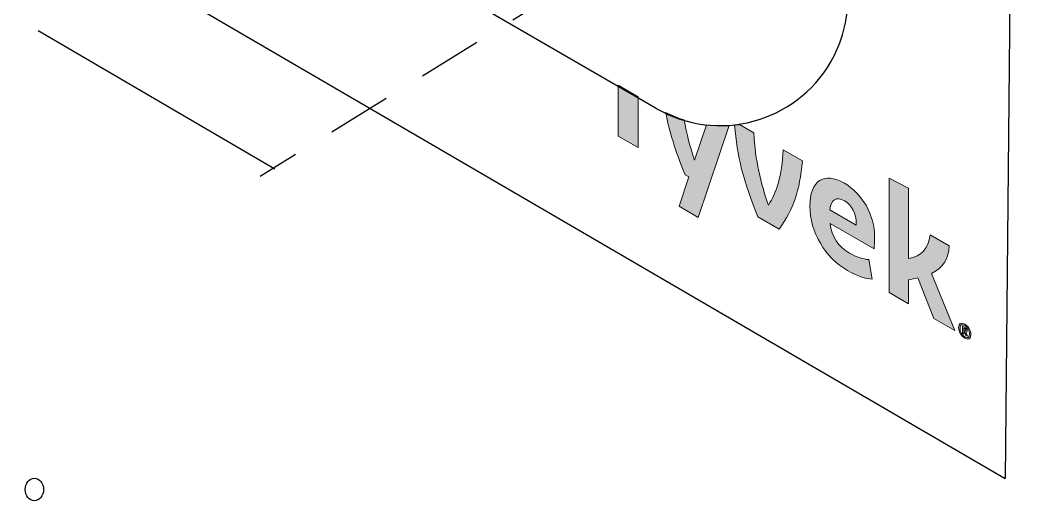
# Model space of a CAD drawing. Extents: x -1337 to 5791, y -3809 to 1769.
# Drawn here: x 101.5 to 242.7, y 1026.8 to 1095.7 of the extents above; entities that cross this region are included whole.
import ezdxf

# ---------------------------------------------------------------- set-up
doc = ezdxf.new("R2010")
doc.units = 0
doc.header["$MEASUREMENT"] = 0
doc.linetypes.add('AI-Linetype-53', pattern=[15, 9, -6])
for name, color, linetype, lineweight in [('G-ANNO-TTLB', 7, 'Continuous', 0), ('TYVEK', 7, 'Continuous', 0), ('WALL SCRATCH', 7, 'Continuous', 0), ('X-REF - TRACED', 7, 'Continuous', 0)]:
    doc.layers.add(name, color=color, linetype=linetype, lineweight=lineweight)

# ---------------------------------------------------------------- blocks, each defined once
blk = doc.blocks.new('Block_709')
at = {"layer": 'X-REF - TRACED', "true_color": 0x848484, "transparency": 33554687}
h = blk.add_hatch(color=252, dxfattribs=at)
h.dxf.hatch_style = 2
h.paths.add_polyline_path([(188.58, 1084.87), (188.58, 1077.72), (185.77, 1079.34), (185.77, 1086.5)])
h = blk.add_hatch(color=252, dxfattribs=at)
h.dxf.hatch_style = 2
edge = h.paths.add_edge_path()
edge.add_spline(control_points=[(211.72, 1075.85), (211.33, 1071.56), (210.49, 1069.14), (208.45, 1066.25), (208.45, 1066.25), (205.45, 1067.98), (205.45, 1067.98), (203.4, 1073.09), (202.5, 1076.45), (202.18, 1080.89), (202.42, 1080.9), (202.65, 1080.92), (202.88, 1080.96), (202.88, 1080.96), (204.88, 1079.8), (204.88, 1079.8), (205.09, 1075.83), (205.82, 1072.8), (206.94, 1069.62), (208.09, 1071.49), (208.84, 1073.67), (209.02, 1077.41), (209.02, 1077.41), (211.72, 1075.85), (211.72, 1075.85)], knot_values=[0, 0, 0, 0, 1, 1, 1, 2, 2, 2, 3, 3, 3, 4, 4, 4, 5, 5, 5, 6, 6, 6, 7, 7, 7, 8, 8, 8, 8], degree=3, periodic=0)
h = blk.add_hatch(color=252, dxfattribs=at)
h.dxf.hatch_style = 2
edge = h.paths.add_edge_path()
edge.add_spline(control_points=[(219.31, 1066.81), (219.31, 1066.81), (215.59, 1068.96), (215.59, 1068.96), (215.76, 1070.39), (216.51, 1070.88), (217.64, 1070.23), (218.72, 1069.6), (219.31, 1068.34), (219.31, 1067.08), (219.31, 1067.08), (219.31, 1066.81), (219.31, 1066.81)], knot_values=[0, 0, 0, 0, 1, 1, 1, 2, 2, 2, 3, 3, 3, 4, 4, 4, 4], degree=3, periodic=0)
edge = h.paths.add_edge_path()
edge.add_spline(control_points=[(221.9, 1065.14), (221.9, 1068.15), (220.21, 1071.22), (217.64, 1072.7), (214.76, 1074.36), (212.78, 1073.08), (212.78, 1069.5), (212.78, 1065.77), (214.94, 1062.23), (218.1, 1060.41), (219.39, 1059.66), (220.67, 1059.24), (221.53, 1059.19), (221.53, 1059.19), (221.1, 1061.94), (221.1, 1061.94), (220.25, 1062.02), (219.33, 1062.31), (218.37, 1062.86), (216.8, 1063.77), (215.88, 1065.11), (215.62, 1067.05), (215.62, 1067.05), (221.82, 1063.48), (221.82, 1063.48), (221.86, 1063.9), (221.9, 1064.46), (221.9, 1065.14)], knot_values=[0, 0, 0, 0, 1, 1, 1, 2, 2, 2, 3, 3, 3, 4, 4, 4, 5, 5, 5, 6, 6, 6, 7, 7, 7, 8, 8, 8, 9, 9, 9, 9], degree=3, periodic=0)
h = blk.add_hatch(color=252, dxfattribs=at)
h.dxf.hatch_style = 2
edge = h.paths.add_edge_path()
edge.add_spline(control_points=[(229.92, 1059.99), (231.49, 1060.77), (232.35, 1062), (232.41, 1063.9), (232.41, 1063.9), (229.73, 1065.45), (229.73, 1065.45), (229.41, 1063.45), (228.51, 1062.4), (226.67, 1062.09), (226.67, 1062.09), (226.67, 1072.01), (226.67, 1072.01), (226.67, 1072.01), (223.96, 1073.42), (223.96, 1073.42), (223.96, 1073.42), (223.96, 1057.29), (223.96, 1057.29), (223.96, 1057.29), (226.67, 1055.73), (226.67, 1055.73), (226.67, 1055.73), (226.67, 1059.1), (226.67, 1059.1), (227.14, 1059.17), (227.57, 1059.26), (227.98, 1059.36), (227.98, 1059.36), (230.24, 1053.67), (230.24, 1053.67), (230.24, 1053.67), (233.18, 1051.97), (233.18, 1051.97), (233.18, 1051.97), (229.92, 1059.99), (229.92, 1059.99)], knot_values=[0, 0, 0, 0, 1, 1, 1, 2, 2, 2, 3, 3, 3, 4, 4, 4, 5, 5, 5, 6, 6, 6, 7, 7, 7, 8, 8, 8, 9, 9, 9, 10, 10, 10, 11, 11, 11, 12, 12, 12, 12], degree=3, periodic=0)
at = {"layer": 'X-REF - TRACED'}
blk.add_lwpolyline([(188.58, 1084.87), (188.58, 1077.72), (185.77, 1079.34), (185.77, 1086.5)], close=True, dxfattribs=at)
for points, knots in [([(211.72, 1075.85), (211.33, 1071.56), (210.49, 1069.14), (208.45, 1066.25), (208.45, 1066.25), (205.45, 1067.98), (205.45, 1067.98), (203.4, 1073.09), (202.5, 1076.45), (202.18, 1080.89), (202.42, 1080.9), (202.65, 1080.92), (202.88, 1080.96), (202.88, 1080.96), (204.88, 1079.8), (204.88, 1079.8), (205.09, 1075.83), (205.82, 1072.8), (206.94, 1069.62), (208.09, 1071.49), (208.84, 1073.67), (209.02, 1077.41), (209.02, 1077.41), (211.72, 1075.85), (211.72, 1075.85)], [0, 0, 0, 0, 1, 1, 1, 2, 2, 2, 3, 3, 3, 4, 4, 4, 5, 5, 5, 6, 6, 6, 7, 7, 7, 8, 8, 8, 8]), ([(221.9, 1065.14), (221.9, 1068.15), (220.21, 1071.22), (217.64, 1072.7), (214.76, 1074.36), (212.78, 1073.08), (212.78, 1069.5), (212.78, 1065.77), (214.94, 1062.23), (218.1, 1060.41), (219.39, 1059.66), (220.67, 1059.24), (221.53, 1059.19), (221.53, 1059.19), (221.1, 1061.94), (221.1, 1061.94), (220.25, 1062.02), (219.33, 1062.31), (218.37, 1062.86), (216.8, 1063.77), (215.88, 1065.11), (215.62, 1067.05), (215.62, 1067.05), (221.82, 1063.48), (221.82, 1063.48), (221.86, 1063.9), (221.9, 1064.46), (221.9, 1065.14)], [0, 0, 0, 0, 1, 1, 1, 2, 2, 2, 3, 3, 3, 4, 4, 4, 5, 5, 5, 6, 6, 6, 7, 7, 7, 8, 8, 8, 9, 9, 9, 9]), ([(229.92, 1059.99), (231.49, 1060.77), (232.35, 1062), (232.41, 1063.9), (232.41, 1063.9), (229.73, 1065.45), (229.73, 1065.45), (229.41, 1063.45), (228.51, 1062.4), (226.67, 1062.09), (226.67, 1062.09), (226.67, 1072.01), (226.67, 1072.01), (226.67, 1072.01), (223.96, 1073.42), (223.96, 1073.42), (223.96, 1073.42), (223.96, 1057.29), (223.96, 1057.29), (223.96, 1057.29), (226.67, 1055.73), (226.67, 1055.73), (226.67, 1055.73), (226.67, 1059.1), (226.67, 1059.1), (227.14, 1059.17), (227.57, 1059.26), (227.98, 1059.36), (227.98, 1059.36), (230.24, 1053.67), (230.24, 1053.67), (230.24, 1053.67), (233.18, 1051.97), (233.18, 1051.97), (233.18, 1051.97), (229.92, 1059.99), (229.92, 1059.99)], [0, 0, 0, 0, 1, 1, 1, 2, 2, 2, 3, 3, 3, 4, 4, 4, 5, 5, 5, 6, 6, 6, 7, 7, 7, 8, 8, 8, 9, 9, 9, 10, 10, 10, 11, 11, 11, 12, 12, 12, 12]), ([(219.31, 1066.81), (219.31, 1066.81), (215.59, 1068.96), (215.59, 1068.96), (215.76, 1070.39), (216.51, 1070.88), (217.64, 1070.23), (218.72, 1069.6), (219.31, 1068.34), (219.31, 1067.08), (219.31, 1067.08), (219.31, 1066.81), (219.31, 1066.81)], [0, 0, 0, 0, 1, 1, 1, 2, 2, 2, 3, 3, 3, 4, 4, 4, 4])]:
    blk.add_open_spline(points, degree=3, knots=knots, dxfattribs=at)
blk = doc.blocks.new('Block_708')
at = {"layer": 'X-REF - TRACED', "true_color": 0x848484, "transparency": 33554687}
h = blk.add_hatch(color=252, dxfattribs=at)
h.dxf.hatch_style = 2
edge = h.paths.add_edge_path()
edge.add_spline(control_points=[(201.39, 1080.82), (201.39, 1080.82), (197.05, 1067.88), (197.05, 1067.88), (197.05, 1067.88), (194.35, 1069.45), (194.35, 1069.45), (194.35, 1069.45), (195.74, 1073.59), (195.74, 1073.59), (195.74, 1073.59), (195.19, 1073.9), (195.19, 1073.9), (193.82, 1077.33), (192.97, 1079.96), (192.46, 1082.67), (193.31, 1082.24), (194.19, 1081.89), (195.08, 1081.61), (195.41, 1079.62), (195.9, 1077.82), (196.53, 1075.97), (196.53, 1075.97), (198.19, 1080.93), (198.19, 1080.93), (199.26, 1080.79), (200.33, 1080.76), (201.39, 1080.82)], knot_values=[0, 0, 0, 0, 1, 1, 1, 2, 2, 2, 3, 3, 3, 4, 4, 4, 5, 5, 5, 6, 6, 6, 7, 7, 7, 8, 8, 8, 9, 9, 9, 9], degree=3, periodic=0)
at = {"layer": 'X-REF - TRACED'}
blk.add_open_spline([(201.39, 1080.82), (201.39, 1080.82), (197.05, 1067.88), (197.05, 1067.88), (197.05, 1067.88), (194.35, 1069.45), (194.35, 1069.45), (194.35, 1069.45), (195.74, 1073.59), (195.74, 1073.59), (195.74, 1073.59), (195.19, 1073.9), (195.19, 1073.9), (193.82, 1077.33), (192.97, 1079.96), (192.46, 1082.67), (193.31, 1082.24), (194.19, 1081.89), (195.08, 1081.61), (195.41, 1079.62), (195.9, 1077.82), (196.53, 1075.97), (196.53, 1075.97), (198.19, 1080.93), (198.19, 1080.93), (199.26, 1080.79), (200.33, 1080.76), (201.39, 1080.82)], degree=3, knots=[0, 0, 0, 0, 1, 1, 1, 2, 2, 2, 3, 3, 3, 4, 4, 4, 5, 5, 5, 6, 6, 6, 7, 7, 7, 8, 8, 8, 9, 9, 9, 9], dxfattribs=at)
blk.add_blockref('Block_709', (0, 0), dxfattribs=at)
blk = doc.blocks.new('Block_710')
at = {"layer": 'X-REF - TRACED', "true_color": 0x848484, "transparency": 33554687}
h = blk.add_hatch(color=252, dxfattribs=at)
h.dxf.hatch_style = 2
edge = h.paths.add_edge_path()
edge.add_spline(control_points=[(234.59, 1051.92), (234.59, 1051.92), (234.48, 1051.99), (234.48, 1051.99), (234.48, 1051.99), (234.48, 1052.28), (234.48, 1052.28), (234.48, 1052.28), (234.59, 1052.22), (234.59, 1052.22), (234.7, 1052.16), (234.76, 1052.08), (234.76, 1051.97), (234.76, 1051.86), (234.7, 1051.86), (234.59, 1051.92)], knot_values=[0, 0, 0, 0, 1, 1, 1, 2, 2, 2, 3, 3, 3, 4, 4, 4, 5, 5, 5, 5], degree=3, periodic=0)
edge = h.paths.add_edge_path()
edge.add_spline(control_points=[(234.77, 1051.67), (234.88, 1051.65), (234.94, 1051.72), (234.94, 1051.87), (234.94, 1052.07), (234.83, 1052.27), (234.59, 1052.4), (234.59, 1052.4), (234.29, 1052.58), (234.29, 1052.58), (234.29, 1052.58), (234.29, 1051.56), (234.29, 1051.56), (234.29, 1051.56), (234.48, 1051.45), (234.48, 1051.45), (234.48, 1051.45), (234.48, 1051.8), (234.48, 1051.8), (234.48, 1051.8), (234.58, 1051.75), (234.58, 1051.75), (234.63, 1051.6), (234.69, 1051.45), (234.77, 1051.28), (234.77, 1051.28), (235, 1051.15), (235, 1051.15), (234.9, 1051.34), (234.83, 1051.51), (234.77, 1051.67)], knot_values=[0, 0, 0, 0, 1, 1, 1, 2, 2, 2, 3, 3, 3, 4, 4, 4, 5, 5, 5, 6, 6, 6, 7, 7, 7, 8, 8, 8, 9, 9, 9, 10, 10, 10, 10], degree=3, periodic=0)
edge = h.paths.add_edge_path()
edge.add_spline(control_points=[(234.59, 1051.92), (234.59, 1051.92), (234.48, 1051.99), (234.48, 1051.99), (234.48, 1051.99), (234.48, 1052.28), (234.48, 1052.28), (234.48, 1052.28), (234.59, 1052.22), (234.59, 1052.22), (234.7, 1052.16), (234.76, 1052.08), (234.76, 1051.97), (234.76, 1051.86), (234.7, 1051.86), (234.59, 1051.92)], knot_values=[0, 0, 0, 0, 1, 1, 1, 2, 2, 2, 3, 3, 3, 4, 4, 4, 5, 5, 5, 5], degree=3, periodic=0)
edge = h.paths.add_edge_path()
edge.add_spline(control_points=[(234.77, 1051.67), (234.88, 1051.65), (234.94, 1051.72), (234.94, 1051.87), (234.94, 1052.07), (234.83, 1052.27), (234.59, 1052.4), (234.59, 1052.4), (234.29, 1052.58), (234.29, 1052.58), (234.29, 1052.58), (234.29, 1051.56), (234.29, 1051.56), (234.29, 1051.56), (234.48, 1051.45), (234.48, 1051.45), (234.48, 1051.45), (234.48, 1051.8), (234.48, 1051.8), (234.48, 1051.8), (234.58, 1051.75), (234.58, 1051.75), (234.63, 1051.6), (234.69, 1051.45), (234.77, 1051.28), (234.77, 1051.28), (235, 1051.15), (235, 1051.15), (234.9, 1051.34), (234.83, 1051.51), (234.77, 1051.67)], knot_values=[0, 0, 0, 0, 1, 1, 1, 2, 2, 2, 3, 3, 3, 4, 4, 4, 5, 5, 5, 6, 6, 6, 7, 7, 7, 8, 8, 8, 9, 9, 9, 10, 10, 10, 10], degree=3, periodic=0)
edge = h.paths.add_edge_path()
edge.add_spline(control_points=[(234.59, 1051.92), (234.59, 1051.92), (234.48, 1051.99), (234.48, 1051.99), (234.48, 1051.99), (234.48, 1052.28), (234.48, 1052.28), (234.48, 1052.28), (234.59, 1052.22), (234.59, 1052.22), (234.7, 1052.16), (234.76, 1052.08), (234.76, 1051.97), (234.76, 1051.86), (234.7, 1051.86), (234.59, 1051.92)], knot_values=[0, 0, 0, 0, 1, 1, 1, 2, 2, 2, 3, 3, 3, 4, 4, 4, 5, 5, 5, 5], degree=3, periodic=0)
edge = h.paths.add_edge_path()
edge.add_spline(control_points=[(234.77, 1051.67), (234.88, 1051.65), (234.94, 1051.72), (234.94, 1051.87), (234.94, 1052.07), (234.83, 1052.27), (234.59, 1052.4), (234.59, 1052.4), (234.29, 1052.58), (234.29, 1052.58), (234.29, 1052.58), (234.29, 1051.56), (234.29, 1051.56), (234.29, 1051.56), (234.48, 1051.45), (234.48, 1051.45), (234.48, 1051.45), (234.48, 1051.8), (234.48, 1051.8), (234.48, 1051.8), (234.58, 1051.75), (234.58, 1051.75), (234.63, 1051.6), (234.69, 1051.45), (234.77, 1051.28), (234.77, 1051.28), (235, 1051.15), (235, 1051.15), (234.9, 1051.34), (234.83, 1051.51), (234.77, 1051.67)], knot_values=[0, 0, 0, 0, 1, 1, 1, 2, 2, 2, 3, 3, 3, 4, 4, 4, 5, 5, 5, 6, 6, 6, 7, 7, 7, 8, 8, 8, 9, 9, 9, 10, 10, 10, 10], degree=3, periodic=0)
edge = h.paths.add_edge_path()
edge.add_spline(control_points=[(234.59, 1051.92), (234.59, 1051.92), (234.48, 1051.99), (234.48, 1051.99), (234.48, 1051.99), (234.48, 1052.28), (234.48, 1052.28), (234.48, 1052.28), (234.59, 1052.22), (234.59, 1052.22), (234.7, 1052.16), (234.76, 1052.08), (234.76, 1051.97), (234.76, 1051.86), (234.7, 1051.86), (234.59, 1051.92)], knot_values=[0, 0, 0, 0, 1, 1, 1, 2, 2, 2, 3, 3, 3, 4, 4, 4, 5, 5, 5, 5], degree=3, periodic=0)
edge = h.paths.add_edge_path()
edge.add_spline(control_points=[(234.77, 1051.67), (234.88, 1051.65), (234.94, 1051.72), (234.94, 1051.87), (234.94, 1052.07), (234.83, 1052.27), (234.59, 1052.4), (234.59, 1052.4), (234.29, 1052.58), (234.29, 1052.58), (234.29, 1052.58), (234.29, 1051.56), (234.29, 1051.56), (234.29, 1051.56), (234.48, 1051.45), (234.48, 1051.45), (234.48, 1051.45), (234.48, 1051.8), (234.48, 1051.8), (234.48, 1051.8), (234.58, 1051.75), (234.58, 1051.75), (234.63, 1051.6), (234.69, 1051.45), (234.77, 1051.28), (234.77, 1051.28), (235, 1051.15), (235, 1051.15), (234.9, 1051.34), (234.83, 1051.51), (234.77, 1051.67)], knot_values=[0, 0, 0, 0, 1, 1, 1, 2, 2, 2, 3, 3, 3, 4, 4, 4, 5, 5, 5, 6, 6, 6, 7, 7, 7, 8, 8, 8, 9, 9, 9, 10, 10, 10, 10], degree=3, periodic=0)
edge = h.paths.add_edge_path()
edge.add_spline(control_points=[(234.59, 1051.92), (234.59, 1051.92), (234.48, 1051.99), (234.48, 1051.99), (234.48, 1051.99), (234.48, 1052.28), (234.48, 1052.28), (234.48, 1052.28), (234.59, 1052.22), (234.59, 1052.22), (234.7, 1052.16), (234.76, 1052.08), (234.76, 1051.97), (234.76, 1051.86), (234.7, 1051.86), (234.59, 1051.92)], knot_values=[0, 0, 0, 0, 1, 1, 1, 2, 2, 2, 3, 3, 3, 4, 4, 4, 5, 5, 5, 5], degree=3, periodic=0)
edge = h.paths.add_edge_path()
edge.add_spline(control_points=[(234.94, 1051.87), (234.94, 1052.07), (234.83, 1052.27), (234.59, 1052.4), (234.59, 1052.4), (234.29, 1052.58), (234.29, 1052.58), (234.29, 1052.58), (234.29, 1051.56), (234.29, 1051.56), (234.29, 1051.56), (234.48, 1051.45), (234.48, 1051.45), (234.48, 1051.45), (234.48, 1051.8), (234.48, 1051.8), (234.48, 1051.8), (234.58, 1051.75), (234.58, 1051.75), (234.63, 1051.6), (234.69, 1051.45), (234.77, 1051.28), (234.77, 1051.28), (235, 1051.15), (235, 1051.15), (234.9, 1051.34), (234.83, 1051.51), (234.77, 1051.67), (234.88, 1051.65), (234.94, 1051.72), (234.94, 1051.87)], knot_values=[0, 0, 0, 0, 1, 1, 1, 2, 2, 2, 3, 3, 3, 4, 4, 4, 5, 5, 5, 6, 6, 6, 7, 7, 7, 8, 8, 8, 9, 9, 9, 10, 10, 10, 10], degree=3, periodic=0)
edge = h.paths.add_edge_path()
edge.add_spline(control_points=[(234.6, 1051.08), (234.17, 1051.33), (233.93, 1051.75), (233.93, 1052.26), (233.93, 1052.76), (234.17, 1052.91), (234.6, 1052.66), (235.02, 1052.42), (235.27, 1051.99), (235.27, 1051.48), (235.27, 1050.97), (235.02, 1050.84), (234.6, 1051.08)], knot_values=[0, 0, 0, 0, 1, 1, 1, 2, 2, 2, 3, 3, 3, 4, 4, 4, 4], degree=3, periodic=0)
edge = h.paths.add_edge_path()
edge.add_spline(control_points=[(234.6, 1052.86), (234.07, 1053.17), (233.73, 1052.98), (233.73, 1052.38), (233.73, 1051.77), (234.07, 1051.19), (234.6, 1050.88), (235.12, 1050.58), (235.47, 1050.76), (235.47, 1051.37), (235.47, 1051.97), (235.13, 1052.56), (234.6, 1052.86)], knot_values=[0, 0, 0, 0, 1, 1, 1, 2, 2, 2, 3, 3, 3, 4, 4, 4, 4], degree=3, periodic=0)
edge = h.paths.add_edge_path()
edge.add_spline(control_points=[(234.59, 1051.92), (234.59, 1051.92), (234.48, 1051.99), (234.48, 1051.99), (234.48, 1051.99), (234.48, 1052.28), (234.48, 1052.28), (234.48, 1052.28), (234.59, 1052.22), (234.59, 1052.22), (234.7, 1052.16), (234.76, 1052.08), (234.76, 1051.97), (234.76, 1051.86), (234.7, 1051.86), (234.59, 1051.92)], knot_values=[0, 0, 0, 0, 1, 1, 1, 2, 2, 2, 3, 3, 3, 4, 4, 4, 5, 5, 5, 5], degree=3, periodic=0)
edge = h.paths.add_edge_path()
edge.add_spline(control_points=[(234.77, 1051.67), (234.88, 1051.65), (234.94, 1051.72), (234.94, 1051.87), (234.94, 1052.07), (234.83, 1052.27), (234.59, 1052.4), (234.59, 1052.4), (234.29, 1052.58), (234.29, 1052.58), (234.29, 1052.58), (234.29, 1051.56), (234.29, 1051.56), (234.29, 1051.56), (234.48, 1051.45), (234.48, 1051.45), (234.48, 1051.45), (234.48, 1051.8), (234.48, 1051.8), (234.48, 1051.8), (234.58, 1051.75), (234.58, 1051.75), (234.63, 1051.6), (234.69, 1051.45), (234.77, 1051.28), (234.77, 1051.28), (235, 1051.15), (235, 1051.15), (234.9, 1051.34), (234.83, 1051.51), (234.77, 1051.67)], knot_values=[0, 0, 0, 0, 1, 1, 1, 2, 2, 2, 3, 3, 3, 4, 4, 4, 5, 5, 5, 6, 6, 6, 7, 7, 7, 8, 8, 8, 9, 9, 9, 10, 10, 10, 10], degree=3, periodic=0)
edge = h.paths.add_edge_path()
edge.add_spline(control_points=[(234.59, 1051.92), (234.59, 1051.92), (234.48, 1051.99), (234.48, 1051.99), (234.48, 1051.99), (234.48, 1052.28), (234.48, 1052.28), (234.48, 1052.28), (234.59, 1052.22), (234.59, 1052.22), (234.7, 1052.16), (234.76, 1052.08), (234.76, 1051.97), (234.76, 1051.86), (234.7, 1051.86), (234.59, 1051.92)], knot_values=[0, 0, 0, 0, 1, 1, 1, 2, 2, 2, 3, 3, 3, 4, 4, 4, 5, 5, 5, 5], degree=3, periodic=0)
edge = h.paths.add_edge_path()
edge.add_spline(control_points=[(234.77, 1051.67), (234.88, 1051.65), (234.94, 1051.72), (234.94, 1051.87), (234.94, 1052.07), (234.83, 1052.27), (234.59, 1052.4), (234.59, 1052.4), (234.29, 1052.58), (234.29, 1052.58), (234.29, 1052.58), (234.29, 1051.56), (234.29, 1051.56), (234.29, 1051.56), (234.48, 1051.45), (234.48, 1051.45), (234.48, 1051.45), (234.48, 1051.8), (234.48, 1051.8), (234.48, 1051.8), (234.58, 1051.75), (234.58, 1051.75), (234.63, 1051.6), (234.69, 1051.45), (234.77, 1051.28), (234.77, 1051.28), (235, 1051.15), (235, 1051.15), (234.9, 1051.34), (234.83, 1051.51), (234.77, 1051.67)], knot_values=[0, 0, 0, 0, 1, 1, 1, 2, 2, 2, 3, 3, 3, 4, 4, 4, 5, 5, 5, 6, 6, 6, 7, 7, 7, 8, 8, 8, 9, 9, 9, 10, 10, 10, 10], degree=3, periodic=0)
edge = h.paths.add_edge_path()
edge.add_spline(control_points=[(234.59, 1051.92), (234.59, 1051.92), (234.48, 1051.99), (234.48, 1051.99), (234.48, 1051.99), (234.48, 1052.28), (234.48, 1052.28), (234.48, 1052.28), (234.59, 1052.22), (234.59, 1052.22), (234.7, 1052.16), (234.76, 1052.08), (234.76, 1051.97), (234.76, 1051.86), (234.7, 1051.86), (234.59, 1051.92)], knot_values=[0, 0, 0, 0, 1, 1, 1, 2, 2, 2, 3, 3, 3, 4, 4, 4, 5, 5, 5, 5], degree=3, periodic=0)
edge = h.paths.add_edge_path()
edge.add_spline(control_points=[(234.77, 1051.67), (234.88, 1051.65), (234.94, 1051.72), (234.94, 1051.87), (234.94, 1052.07), (234.83, 1052.27), (234.59, 1052.4), (234.59, 1052.4), (234.29, 1052.58), (234.29, 1052.58), (234.29, 1052.58), (234.29, 1051.56), (234.29, 1051.56), (234.29, 1051.56), (234.48, 1051.45), (234.48, 1051.45), (234.48, 1051.45), (234.48, 1051.8), (234.48, 1051.8), (234.48, 1051.8), (234.58, 1051.75), (234.58, 1051.75), (234.63, 1051.6), (234.69, 1051.45), (234.77, 1051.28), (234.77, 1051.28), (235, 1051.15), (235, 1051.15), (234.9, 1051.34), (234.83, 1051.51), (234.77, 1051.67)], knot_values=[0, 0, 0, 0, 1, 1, 1, 2, 2, 2, 3, 3, 3, 4, 4, 4, 5, 5, 5, 6, 6, 6, 7, 7, 7, 8, 8, 8, 9, 9, 9, 10, 10, 10, 10], degree=3, periodic=0)
edge = h.paths.add_edge_path()
edge.add_spline(control_points=[(234.59, 1051.92), (234.59, 1051.92), (234.48, 1051.99), (234.48, 1051.99), (234.48, 1051.99), (234.48, 1052.28), (234.48, 1052.28), (234.48, 1052.28), (234.59, 1052.22), (234.59, 1052.22), (234.7, 1052.16), (234.76, 1052.08), (234.76, 1051.97), (234.76, 1051.86), (234.7, 1051.86), (234.59, 1051.92)], knot_values=[0, 0, 0, 0, 1, 1, 1, 2, 2, 2, 3, 3, 3, 4, 4, 4, 5, 5, 5, 5], degree=3, periodic=0)
edge = h.paths.add_edge_path()
edge.add_spline(control_points=[(234.77, 1051.67), (234.88, 1051.65), (234.94, 1051.72), (234.94, 1051.87), (234.94, 1052.07), (234.83, 1052.27), (234.59, 1052.4), (234.59, 1052.4), (234.29, 1052.58), (234.29, 1052.58), (234.29, 1052.58), (234.29, 1051.56), (234.29, 1051.56), (234.29, 1051.56), (234.48, 1051.45), (234.48, 1051.45), (234.48, 1051.45), (234.48, 1051.8), (234.48, 1051.8), (234.48, 1051.8), (234.58, 1051.75), (234.58, 1051.75), (234.63, 1051.6), (234.69, 1051.45), (234.77, 1051.28), (234.77, 1051.28), (235, 1051.15), (235, 1051.15), (234.9, 1051.34), (234.83, 1051.51), (234.77, 1051.67)], knot_values=[0, 0, 0, 0, 1, 1, 1, 2, 2, 2, 3, 3, 3, 4, 4, 4, 5, 5, 5, 6, 6, 6, 7, 7, 7, 8, 8, 8, 9, 9, 9, 10, 10, 10, 10], degree=3, periodic=0)
edge = h.paths.add_edge_path()
edge.add_spline(control_points=[(234.59, 1051.92), (234.59, 1051.92), (234.48, 1051.99), (234.48, 1051.99), (234.48, 1051.99), (234.48, 1052.28), (234.48, 1052.28), (234.48, 1052.28), (234.59, 1052.22), (234.59, 1052.22), (234.7, 1052.16), (234.76, 1052.08), (234.76, 1051.97), (234.76, 1051.86), (234.7, 1051.86), (234.59, 1051.92)], knot_values=[0, 0, 0, 0, 1, 1, 1, 2, 2, 2, 3, 3, 3, 4, 4, 4, 5, 5, 5, 5], degree=3, periodic=0)
edge = h.paths.add_edge_path()
edge.add_spline(control_points=[(234.77, 1051.67), (234.88, 1051.65), (234.94, 1051.72), (234.94, 1051.87), (234.94, 1052.07), (234.83, 1052.27), (234.59, 1052.4), (234.59, 1052.4), (234.29, 1052.58), (234.29, 1052.58), (234.29, 1052.58), (234.29, 1051.56), (234.29, 1051.56), (234.29, 1051.56), (234.48, 1051.45), (234.48, 1051.45), (234.48, 1051.45), (234.48, 1051.8), (234.48, 1051.8), (234.48, 1051.8), (234.58, 1051.75), (234.58, 1051.75), (234.63, 1051.6), (234.69, 1051.45), (234.77, 1051.28), (234.77, 1051.28), (235, 1051.15), (235, 1051.15), (234.9, 1051.34), (234.83, 1051.51), (234.77, 1051.67)], knot_values=[0, 0, 0, 0, 1, 1, 1, 2, 2, 2, 3, 3, 3, 4, 4, 4, 5, 5, 5, 6, 6, 6, 7, 7, 7, 8, 8, 8, 9, 9, 9, 10, 10, 10, 10], degree=3, periodic=0)
edge = h.paths.add_edge_path()
edge.add_spline(control_points=[(234.59, 1051.92), (234.59, 1051.92), (234.48, 1051.99), (234.48, 1051.99), (234.48, 1051.99), (234.48, 1052.28), (234.48, 1052.28), (234.48, 1052.28), (234.59, 1052.22), (234.59, 1052.22), (234.7, 1052.16), (234.76, 1052.08), (234.76, 1051.97), (234.76, 1051.86), (234.7, 1051.86), (234.59, 1051.92)], knot_values=[0, 0, 0, 0, 1, 1, 1, 2, 2, 2, 3, 3, 3, 4, 4, 4, 5, 5, 5, 5], degree=3, periodic=0)
edge = h.paths.add_edge_path()
edge.add_spline(control_points=[(234.77, 1051.67), (234.88, 1051.65), (234.94, 1051.72), (234.94, 1051.87), (234.94, 1052.07), (234.83, 1052.27), (234.59, 1052.4), (234.59, 1052.4), (234.29, 1052.58), (234.29, 1052.58), (234.29, 1052.58), (234.29, 1051.56), (234.29, 1051.56), (234.29, 1051.56), (234.48, 1051.45), (234.48, 1051.45), (234.48, 1051.45), (234.48, 1051.8), (234.48, 1051.8), (234.48, 1051.8), (234.58, 1051.75), (234.58, 1051.75), (234.63, 1051.6), (234.69, 1051.45), (234.77, 1051.28), (234.77, 1051.28), (235, 1051.15), (235, 1051.15), (234.9, 1051.34), (234.83, 1051.51), (234.77, 1051.67)], knot_values=[0, 0, 0, 0, 1, 1, 1, 2, 2, 2, 3, 3, 3, 4, 4, 4, 5, 5, 5, 6, 6, 6, 7, 7, 7, 8, 8, 8, 9, 9, 9, 10, 10, 10, 10], degree=3, periodic=0)
at = {"layer": 'X-REF - TRACED'}
for points, knots in [([(234.6, 1052.86), (234.07, 1053.17), (233.73, 1052.98), (233.73, 1052.38), (233.73, 1051.77), (234.07, 1051.19), (234.6, 1050.88), (235.12, 1050.58), (235.47, 1050.76), (235.47, 1051.37), (235.47, 1051.97), (235.13, 1052.56), (234.6, 1052.86)], [0, 0, 0, 0, 1, 1, 1, 2, 2, 2, 3, 3, 3, 4, 4, 4, 4]), ([(234.6, 1051.08), (234.17, 1051.33), (233.93, 1051.75), (233.93, 1052.26), (233.93, 1052.76), (234.17, 1052.91), (234.6, 1052.66), (235.02, 1052.42), (235.27, 1051.99), (235.27, 1051.48), (235.27, 1050.97), (235.02, 1050.84), (234.6, 1051.08)], [0, 0, 0, 0, 1, 1, 1, 2, 2, 2, 3, 3, 3, 4, 4, 4, 4]), ([(234.77, 1051.67), (234.88, 1051.65), (234.94, 1051.72), (234.94, 1051.87), (234.94, 1052.07), (234.83, 1052.27), (234.59, 1052.4), (234.59, 1052.4), (234.29, 1052.58), (234.29, 1052.58), (234.29, 1052.58), (234.29, 1051.56), (234.29, 1051.56), (234.29, 1051.56), (234.48, 1051.45), (234.48, 1051.45), (234.48, 1051.45), (234.48, 1051.8), (234.48, 1051.8), (234.48, 1051.8), (234.58, 1051.75), (234.58, 1051.75), (234.63, 1051.6), (234.69, 1051.45), (234.77, 1051.28), (234.77, 1051.28), (235, 1051.15), (235, 1051.15), (234.9, 1051.34), (234.83, 1051.51), (234.77, 1051.67)], [0, 0, 0, 0, 1, 1, 1, 2, 2, 2, 3, 3, 3, 4, 4, 4, 5, 5, 5, 6, 6, 6, 7, 7, 7, 8, 8, 8, 9, 9, 9, 10, 10, 10, 10]), ([(234.77, 1051.67), (234.88, 1051.65), (234.94, 1051.72), (234.94, 1051.87), (234.94, 1052.07), (234.83, 1052.27), (234.59, 1052.4), (234.59, 1052.4), (234.29, 1052.58), (234.29, 1052.58), (234.29, 1052.58), (234.29, 1051.56), (234.29, 1051.56), (234.29, 1051.56), (234.48, 1051.45), (234.48, 1051.45), (234.48, 1051.45), (234.48, 1051.8), (234.48, 1051.8), (234.48, 1051.8), (234.58, 1051.75), (234.58, 1051.75), (234.63, 1051.6), (234.69, 1051.45), (234.77, 1051.28), (234.77, 1051.28), (235, 1051.15), (235, 1051.15), (234.9, 1051.34), (234.83, 1051.51), (234.77, 1051.67)], [0, 0, 0, 0, 1, 1, 1, 2, 2, 2, 3, 3, 3, 4, 4, 4, 5, 5, 5, 6, 6, 6, 7, 7, 7, 8, 8, 8, 9, 9, 9, 10, 10, 10, 10]), ([(234.77, 1051.67), (234.88, 1051.65), (234.94, 1051.72), (234.94, 1051.87), (234.94, 1052.07), (234.83, 1052.27), (234.59, 1052.4), (234.59, 1052.4), (234.29, 1052.58), (234.29, 1052.58), (234.29, 1052.58), (234.29, 1051.56), (234.29, 1051.56), (234.29, 1051.56), (234.48, 1051.45), (234.48, 1051.45), (234.48, 1051.45), (234.48, 1051.8), (234.48, 1051.8), (234.48, 1051.8), (234.58, 1051.75), (234.58, 1051.75), (234.63, 1051.6), (234.69, 1051.45), (234.77, 1051.28), (234.77, 1051.28), (235, 1051.15), (235, 1051.15), (234.9, 1051.34), (234.83, 1051.51), (234.77, 1051.67)], [0, 0, 0, 0, 1, 1, 1, 2, 2, 2, 3, 3, 3, 4, 4, 4, 5, 5, 5, 6, 6, 6, 7, 7, 7, 8, 8, 8, 9, 9, 9, 10, 10, 10, 10]), ([(234.77, 1051.67), (234.88, 1051.65), (234.94, 1051.72), (234.94, 1051.87), (234.94, 1052.07), (234.83, 1052.27), (234.59, 1052.4), (234.59, 1052.4), (234.29, 1052.58), (234.29, 1052.58), (234.29, 1052.58), (234.29, 1051.56), (234.29, 1051.56), (234.29, 1051.56), (234.48, 1051.45), (234.48, 1051.45), (234.48, 1051.45), (234.48, 1051.8), (234.48, 1051.8), (234.48, 1051.8), (234.58, 1051.75), (234.58, 1051.75), (234.63, 1051.6), (234.69, 1051.45), (234.77, 1051.28), (234.77, 1051.28), (235, 1051.15), (235, 1051.15), (234.9, 1051.34), (234.83, 1051.51), (234.77, 1051.67)], [0, 0, 0, 0, 1, 1, 1, 2, 2, 2, 3, 3, 3, 4, 4, 4, 5, 5, 5, 6, 6, 6, 7, 7, 7, 8, 8, 8, 9, 9, 9, 10, 10, 10, 10]), ([(234.94, 1051.87), (234.94, 1052.07), (234.83, 1052.27), (234.59, 1052.4), (234.59, 1052.4), (234.29, 1052.58), (234.29, 1052.58), (234.29, 1052.58), (234.29, 1051.56), (234.29, 1051.56), (234.29, 1051.56), (234.48, 1051.45), (234.48, 1051.45), (234.48, 1051.45), (234.48, 1051.8), (234.48, 1051.8), (234.48, 1051.8), (234.58, 1051.75), (234.58, 1051.75), (234.63, 1051.6), (234.69, 1051.45), (234.77, 1051.28), (234.77, 1051.28), (235, 1051.15), (235, 1051.15), (234.9, 1051.34), (234.83, 1051.51), (234.77, 1051.67), (234.88, 1051.65), (234.94, 1051.72), (234.94, 1051.87)], [0, 0, 0, 0, 1, 1, 1, 2, 2, 2, 3, 3, 3, 4, 4, 4, 5, 5, 5, 6, 6, 6, 7, 7, 7, 8, 8, 8, 9, 9, 9, 10, 10, 10, 10]), ([(234.77, 1051.67), (234.88, 1051.65), (234.94, 1051.72), (234.94, 1051.87), (234.94, 1052.07), (234.83, 1052.27), (234.59, 1052.4), (234.59, 1052.4), (234.29, 1052.58), (234.29, 1052.58), (234.29, 1052.58), (234.29, 1051.56), (234.29, 1051.56), (234.29, 1051.56), (234.48, 1051.45), (234.48, 1051.45), (234.48, 1051.45), (234.48, 1051.8), (234.48, 1051.8), (234.48, 1051.8), (234.58, 1051.75), (234.58, 1051.75), (234.63, 1051.6), (234.69, 1051.45), (234.77, 1051.28), (234.77, 1051.28), (235, 1051.15), (235, 1051.15), (234.9, 1051.34), (234.83, 1051.51), (234.77, 1051.67)], [0, 0, 0, 0, 1, 1, 1, 2, 2, 2, 3, 3, 3, 4, 4, 4, 5, 5, 5, 6, 6, 6, 7, 7, 7, 8, 8, 8, 9, 9, 9, 10, 10, 10, 10]), ([(234.77, 1051.67), (234.88, 1051.65), (234.94, 1051.72), (234.94, 1051.87), (234.94, 1052.07), (234.83, 1052.27), (234.59, 1052.4), (234.59, 1052.4), (234.29, 1052.58), (234.29, 1052.58), (234.29, 1052.58), (234.29, 1051.56), (234.29, 1051.56), (234.29, 1051.56), (234.48, 1051.45), (234.48, 1051.45), (234.48, 1051.45), (234.48, 1051.8), (234.48, 1051.8), (234.48, 1051.8), (234.58, 1051.75), (234.58, 1051.75), (234.63, 1051.6), (234.69, 1051.45), (234.77, 1051.28), (234.77, 1051.28), (235, 1051.15), (235, 1051.15), (234.9, 1051.34), (234.83, 1051.51), (234.77, 1051.67)], [0, 0, 0, 0, 1, 1, 1, 2, 2, 2, 3, 3, 3, 4, 4, 4, 5, 5, 5, 6, 6, 6, 7, 7, 7, 8, 8, 8, 9, 9, 9, 10, 10, 10, 10]), ([(234.77, 1051.67), (234.88, 1051.65), (234.94, 1051.72), (234.94, 1051.87), (234.94, 1052.07), (234.83, 1052.27), (234.59, 1052.4), (234.59, 1052.4), (234.29, 1052.58), (234.29, 1052.58), (234.29, 1052.58), (234.29, 1051.56), (234.29, 1051.56), (234.29, 1051.56), (234.48, 1051.45), (234.48, 1051.45), (234.48, 1051.45), (234.48, 1051.8), (234.48, 1051.8), (234.48, 1051.8), (234.58, 1051.75), (234.58, 1051.75), (234.63, 1051.6), (234.69, 1051.45), (234.77, 1051.28), (234.77, 1051.28), (235, 1051.15), (235, 1051.15), (234.9, 1051.34), (234.83, 1051.51), (234.77, 1051.67)], [0, 0, 0, 0, 1, 1, 1, 2, 2, 2, 3, 3, 3, 4, 4, 4, 5, 5, 5, 6, 6, 6, 7, 7, 7, 8, 8, 8, 9, 9, 9, 10, 10, 10, 10]), ([(234.77, 1051.67), (234.88, 1051.65), (234.94, 1051.72), (234.94, 1051.87), (234.94, 1052.07), (234.83, 1052.27), (234.59, 1052.4), (234.59, 1052.4), (234.29, 1052.58), (234.29, 1052.58), (234.29, 1052.58), (234.29, 1051.56), (234.29, 1051.56), (234.29, 1051.56), (234.48, 1051.45), (234.48, 1051.45), (234.48, 1051.45), (234.48, 1051.8), (234.48, 1051.8), (234.48, 1051.8), (234.58, 1051.75), (234.58, 1051.75), (234.63, 1051.6), (234.69, 1051.45), (234.77, 1051.28), (234.77, 1051.28), (235, 1051.15), (235, 1051.15), (234.9, 1051.34), (234.83, 1051.51), (234.77, 1051.67)], [0, 0, 0, 0, 1, 1, 1, 2, 2, 2, 3, 3, 3, 4, 4, 4, 5, 5, 5, 6, 6, 6, 7, 7, 7, 8, 8, 8, 9, 9, 9, 10, 10, 10, 10]), ([(234.77, 1051.67), (234.88, 1051.65), (234.94, 1051.72), (234.94, 1051.87), (234.94, 1052.07), (234.83, 1052.27), (234.59, 1052.4), (234.59, 1052.4), (234.29, 1052.58), (234.29, 1052.58), (234.29, 1052.58), (234.29, 1051.56), (234.29, 1051.56), (234.29, 1051.56), (234.48, 1051.45), (234.48, 1051.45), (234.48, 1051.45), (234.48, 1051.8), (234.48, 1051.8), (234.48, 1051.8), (234.58, 1051.75), (234.58, 1051.75), (234.63, 1051.6), (234.69, 1051.45), (234.77, 1051.28), (234.77, 1051.28), (235, 1051.15), (235, 1051.15), (234.9, 1051.34), (234.83, 1051.51), (234.77, 1051.67)], [0, 0, 0, 0, 1, 1, 1, 2, 2, 2, 3, 3, 3, 4, 4, 4, 5, 5, 5, 6, 6, 6, 7, 7, 7, 8, 8, 8, 9, 9, 9, 10, 10, 10, 10]), ([(234.77, 1051.67), (234.88, 1051.65), (234.94, 1051.72), (234.94, 1051.87), (234.94, 1052.07), (234.83, 1052.27), (234.59, 1052.4), (234.59, 1052.4), (234.29, 1052.58), (234.29, 1052.58), (234.29, 1052.58), (234.29, 1051.56), (234.29, 1051.56), (234.29, 1051.56), (234.48, 1051.45), (234.48, 1051.45), (234.48, 1051.45), (234.48, 1051.8), (234.48, 1051.8), (234.48, 1051.8), (234.58, 1051.75), (234.58, 1051.75), (234.63, 1051.6), (234.69, 1051.45), (234.77, 1051.28), (234.77, 1051.28), (235, 1051.15), (235, 1051.15), (234.9, 1051.34), (234.83, 1051.51), (234.77, 1051.67)], [0, 0, 0, 0, 1, 1, 1, 2, 2, 2, 3, 3, 3, 4, 4, 4, 5, 5, 5, 6, 6, 6, 7, 7, 7, 8, 8, 8, 9, 9, 9, 10, 10, 10, 10]), ([(234.59, 1051.92), (234.59, 1051.92), (234.48, 1051.99), (234.48, 1051.99), (234.48, 1051.99), (234.48, 1052.28), (234.48, 1052.28), (234.48, 1052.28), (234.59, 1052.22), (234.59, 1052.22), (234.7, 1052.16), (234.76, 1052.08), (234.76, 1051.97), (234.76, 1051.86), (234.7, 1051.86), (234.59, 1051.92)], [0, 0, 0, 0, 1, 1, 1, 2, 2, 2, 3, 3, 3, 4, 4, 4, 5, 5, 5, 5]), ([(234.59, 1051.92), (234.59, 1051.92), (234.48, 1051.99), (234.48, 1051.99), (234.48, 1051.99), (234.48, 1052.28), (234.48, 1052.28), (234.48, 1052.28), (234.59, 1052.22), (234.59, 1052.22), (234.7, 1052.16), (234.76, 1052.08), (234.76, 1051.97), (234.76, 1051.86), (234.7, 1051.86), (234.59, 1051.92)], [0, 0, 0, 0, 1, 1, 1, 2, 2, 2, 3, 3, 3, 4, 4, 4, 5, 5, 5, 5]), ([(234.59, 1051.92), (234.59, 1051.92), (234.48, 1051.99), (234.48, 1051.99), (234.48, 1051.99), (234.48, 1052.28), (234.48, 1052.28), (234.48, 1052.28), (234.59, 1052.22), (234.59, 1052.22), (234.7, 1052.16), (234.76, 1052.08), (234.76, 1051.97), (234.76, 1051.86), (234.7, 1051.86), (234.59, 1051.92)], [0, 0, 0, 0, 1, 1, 1, 2, 2, 2, 3, 3, 3, 4, 4, 4, 5, 5, 5, 5]), ([(234.59, 1051.92), (234.59, 1051.92), (234.48, 1051.99), (234.48, 1051.99), (234.48, 1051.99), (234.48, 1052.28), (234.48, 1052.28), (234.48, 1052.28), (234.59, 1052.22), (234.59, 1052.22), (234.7, 1052.16), (234.76, 1052.08), (234.76, 1051.97), (234.76, 1051.86), (234.7, 1051.86), (234.59, 1051.92)], [0, 0, 0, 0, 1, 1, 1, 2, 2, 2, 3, 3, 3, 4, 4, 4, 5, 5, 5, 5]), ([(234.59, 1051.92), (234.59, 1051.92), (234.48, 1051.99), (234.48, 1051.99), (234.48, 1051.99), (234.48, 1052.28), (234.48, 1052.28), (234.48, 1052.28), (234.59, 1052.22), (234.59, 1052.22), (234.7, 1052.16), (234.76, 1052.08), (234.76, 1051.97), (234.76, 1051.86), (234.7, 1051.86), (234.59, 1051.92)], [0, 0, 0, 0, 1, 1, 1, 2, 2, 2, 3, 3, 3, 4, 4, 4, 5, 5, 5, 5]), ([(234.59, 1051.92), (234.59, 1051.92), (234.48, 1051.99), (234.48, 1051.99), (234.48, 1051.99), (234.48, 1052.28), (234.48, 1052.28), (234.48, 1052.28), (234.59, 1052.22), (234.59, 1052.22), (234.7, 1052.16), (234.76, 1052.08), (234.76, 1051.97), (234.76, 1051.86), (234.7, 1051.86), (234.59, 1051.92)], [0, 0, 0, 0, 1, 1, 1, 2, 2, 2, 3, 3, 3, 4, 4, 4, 5, 5, 5, 5]), ([(234.59, 1051.92), (234.59, 1051.92), (234.48, 1051.99), (234.48, 1051.99), (234.48, 1051.99), (234.48, 1052.28), (234.48, 1052.28), (234.48, 1052.28), (234.59, 1052.22), (234.59, 1052.22), (234.7, 1052.16), (234.76, 1052.08), (234.76, 1051.97), (234.76, 1051.86), (234.7, 1051.86), (234.59, 1051.92)], [0, 0, 0, 0, 1, 1, 1, 2, 2, 2, 3, 3, 3, 4, 4, 4, 5, 5, 5, 5]), ([(234.59, 1051.92), (234.59, 1051.92), (234.48, 1051.99), (234.48, 1051.99), (234.48, 1051.99), (234.48, 1052.28), (234.48, 1052.28), (234.48, 1052.28), (234.59, 1052.22), (234.59, 1052.22), (234.7, 1052.16), (234.76, 1052.08), (234.76, 1051.97), (234.76, 1051.86), (234.7, 1051.86), (234.59, 1051.92)], [0, 0, 0, 0, 1, 1, 1, 2, 2, 2, 3, 3, 3, 4, 4, 4, 5, 5, 5, 5]), ([(234.59, 1051.92), (234.59, 1051.92), (234.48, 1051.99), (234.48, 1051.99), (234.48, 1051.99), (234.48, 1052.28), (234.48, 1052.28), (234.48, 1052.28), (234.59, 1052.22), (234.59, 1052.22), (234.7, 1052.16), (234.76, 1052.08), (234.76, 1051.97), (234.76, 1051.86), (234.7, 1051.86), (234.59, 1051.92)], [0, 0, 0, 0, 1, 1, 1, 2, 2, 2, 3, 3, 3, 4, 4, 4, 5, 5, 5, 5]), ([(234.59, 1051.92), (234.59, 1051.92), (234.48, 1051.99), (234.48, 1051.99), (234.48, 1051.99), (234.48, 1052.28), (234.48, 1052.28), (234.48, 1052.28), (234.59, 1052.22), (234.59, 1052.22), (234.7, 1052.16), (234.76, 1052.08), (234.76, 1051.97), (234.76, 1051.86), (234.7, 1051.86), (234.59, 1051.92)], [0, 0, 0, 0, 1, 1, 1, 2, 2, 2, 3, 3, 3, 4, 4, 4, 5, 5, 5, 5]), ([(234.59, 1051.92), (234.59, 1051.92), (234.48, 1051.99), (234.48, 1051.99), (234.48, 1051.99), (234.48, 1052.28), (234.48, 1052.28), (234.48, 1052.28), (234.59, 1052.22), (234.59, 1052.22), (234.7, 1052.16), (234.76, 1052.08), (234.76, 1051.97), (234.76, 1051.86), (234.7, 1051.86), (234.59, 1051.92)], [0, 0, 0, 0, 1, 1, 1, 2, 2, 2, 3, 3, 3, 4, 4, 4, 5, 5, 5, 5])]:
    blk.add_open_spline(points, degree=3, knots=knots, dxfattribs=at)
blk = doc.blocks.new('Block_707')
at = {"layer": 'X-REF - TRACED'}
for name in ['Block_708', 'Block_710']:
    blk.add_blockref(name, (0, 0), dxfattribs=at)
blk = doc.blocks.new('Block_706')
at = {"layer": 'X-REF - TRACED'}
blk.add_blockref('Block_707', (0, 0), dxfattribs=at)
blk = doc.blocks.new('Block_705')
at = {"layer": 'X-REF - TRACED'}
blk.add_blockref('Block_706', (0, 0), dxfattribs=at)

msp = doc.modelspace()

# ---------------------------------------------------------------- hatches: boundary and pattern name
at = {"layer": 'G-ANNO-TTLB', "true_color": 0xff00ff, "transparency": 33554687}
h = msp.add_hatch(color=6, dxfattribs=at)
edge = h.paths.add_edge_path()
edge.add_spline(control_points=[(1773.02, -796.5), (1773.02, -796.5), (-1156.5, -796.5), (-1156.5, -796.5), (-1156.5, -796.5), (-1156.5, 1660.5), (-1156.5, 1660.5), (-1156.5, 1660.5), (1773.02, 1660.5), (1773.02, 1660.5), (1773.02, 1660.5), (1773.02, -796.5), (1773.02, -796.5)], knot_values=[0, 0, 0, 0, 1, 1, 1, 2, 2, 2, 3, 3, 3, 4, 4, 4, 4], degree=3, periodic=0)
edge = h.paths.add_edge_path()
edge.add_spline(control_points=[(-1147.5, 1651.5), (-1147.5, 1651.5), (-1147.5, -787.5), (-1147.5, -787.5), (-1147.5, -787.5), (1764.02, -787.5), (1764.02, -787.5), (1764.02, -787.5), (1764.02, 1651.5), (1764.02, 1651.5), (1764.02, 1651.5), (-1147.5, 1651.5), (-1147.5, 1651.5)], knot_values=[0, 0, 0, 0, 1, 1, 1, 2, 2, 2, 3, 3, 3, 4, 4, 4, 4], degree=3, periodic=0)
edge.add_line((-1147.5, 1651.5), (-1147.5, 1651.5))

# ---------------------------------------------------------------- linework, layer by layer
at = {"layer": 'G-ANNO-TTLB'}
for points in [[(1773.02, -796.5), (1773.02, -796.5), (-1156.5, -796.5), (-1156.5, -796.5), (-1156.5, -796.5), (-1156.5, 1660.5), (-1156.5, 1660.5), (-1156.5, 1660.5), (1773.02, 1660.5), (1773.02, 1660.5), (1773.02, 1660.5), (1773.02, -796.5), (1773.02, -796.5)], [(-1147.5, 1651.5), (-1147.5, 1651.5), (-1147.5, -787.5), (-1147.5, -787.5), (-1147.5, -787.5), (1764.02, -787.5), (1764.02, -787.5), (1764.02, -787.5), (1764.02, 1651.5), (1764.02, 1651.5), (1764.02, 1651.5), (-1147.5, 1651.5), (-1147.5, 1651.5)]]:
    msp.add_open_spline(points, degree=3, knots=[0, 0, 0, 0, 1, 1, 1, 2, 2, 2, 3, 3, 3, 4, 4, 4, 4], dxfattribs=at)
at = {"layer": 'TYVEK', "color": 18, "linetype": 'AI-Linetype-53', "lineweight": 25, "true_color": 0x000000}
msp.add_line((191.36, 1108.27), (135.32, 1073.66), dxfattribs=at)
at = {"layer": 'TYVEK', "color": 4, "lineweight": 25, "true_color": 0x00ffff}
for p, q in [((191.14, 1083.23), (165.07, 1098.31)), ((192.09, 1082.72), (192.09, 1082.68))]:
    msp.add_line(p, q, dxfattribs=at)
at = {"layer": 'TYVEK', "color": 1, "lineweight": 25, "true_color": 0xff0000}
msp.add_line((104.04, 1094.23), (137.38, 1074.74), dxfattribs=at)
at = {"layer": 'TYVEK', "color": 4, "lineweight": 25, "true_color": 0x00ffff}
msp.add_open_spline([(191.14, 1083.23), (199.74, 1078.25), (210.75, 1081.19), (215.73, 1089.8), (217.31, 1092.54), (218.15, 1095.65), (218.15, 1098.81)], degree=3, knots=[0, 0, 0, 0, 1, 1, 1, 2, 2, 2, 2], dxfattribs=at)
at = {"layer": 'WALL SCRATCH', "color": 18, "lineweight": 25, "true_color": 0x000000}
for p in [(70.49, 1130.05), (241.05, 1108.59)]:
    msp.add_line(p, (240.29, 1031.12), dxfattribs=at)
at = {"layer": 'WALL SCRATCH', "color": 252, "lineweight": 25, "true_color": 0x848484}
msp.add_lwpolyline([(182.34, 1071.31)], dxfattribs=at)
msp.add_ellipse((103.52, 1029.56), major_axis=(0, 1.59), ratio=0.812499, dxfattribs=at)

# ---------------------------------------------------------------- block references
at = {"layer": 'X-REF - TRACED'}
msp.add_blockref('Block_705', (0, 0), dxfattribs=at)

doc.saveas('drawing.dxf')
